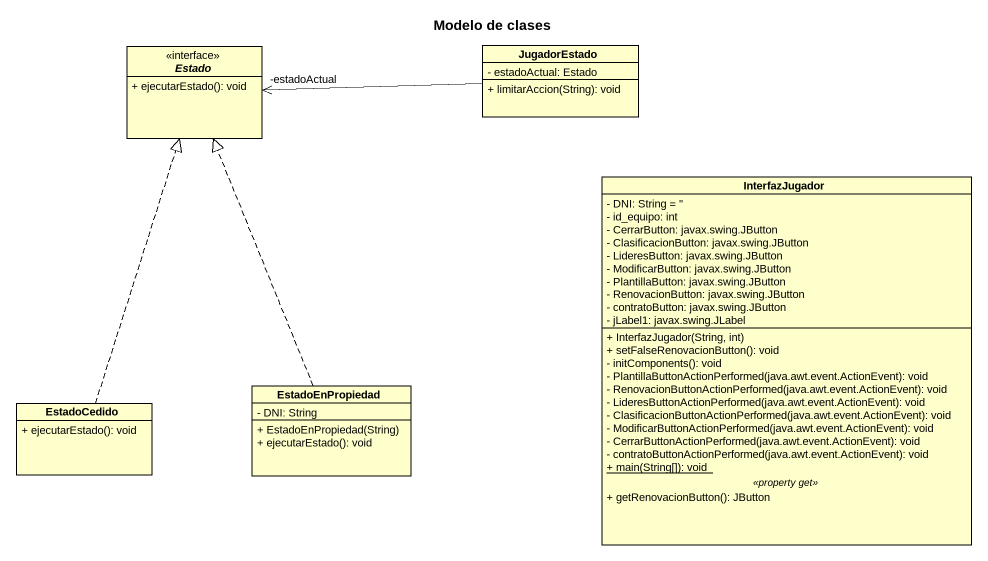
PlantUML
@startuml
title Modelo de clases
hide circle
hide empty members
skinparam classAttributeIconSize 0
interface Estado <<interface>> {
  + ejecutarEstado(): void
}
class JugadorEstado {
  - estadoActual: Estado
  + limitarAccion(String): void
}
class InterfazJugador {
  - DNI: String = ''
  - id_equipo: int
  - CerrarButton: javax.swing.JButton
  - ClasificacionButton: javax.swing.JButton
  - LideresButton: javax.swing.JButton
  - ModificarButton: javax.swing.JButton
  - PlantillaButton: javax.swing.JButton
  - RenovacionButton: javax.swing.JButton
  - contratoButton: javax.swing.JButton
  - jLabel1: javax.swing.JLabel
  --
  + InterfazJugador(String, int)
  + setFalseRenovacionButton(): void
  - initComponents(): void
  - PlantillaButtonActionPerformed(java.awt.event.ActionEvent): void
  - RenovacionButtonActionPerformed(java.awt.event.ActionEvent): void
  - LideresButtonActionPerformed(java.awt.event.ActionEvent): void
  - ClasificacionButtonActionPerformed(java.awt.event.ActionEvent): void
  - ModificarButtonActionPerformed(java.awt.event.ActionEvent): void
  - CerrarButtonActionPerformed(java.awt.event.ActionEvent): void
  - contratoButtonActionPerformed(java.awt.event.ActionEvent): void
  {static} + main(String[]): void
  .. <<property get>> ..
  + getRenovacionButton(): JButton
}
class EstadoCedido {
  + ejecutarEstado(): void
}
class EstadoEnPropiedad {
  - DNI: String
  + EstadoEnPropiedad(String)
  + ejecutarEstado(): void
}
JugadorEstado -left-> "-estadoActual" Estado
EstadoCedido .up.|> Estado
EstadoEnPropiedad .up.|> Estado
@enduml
